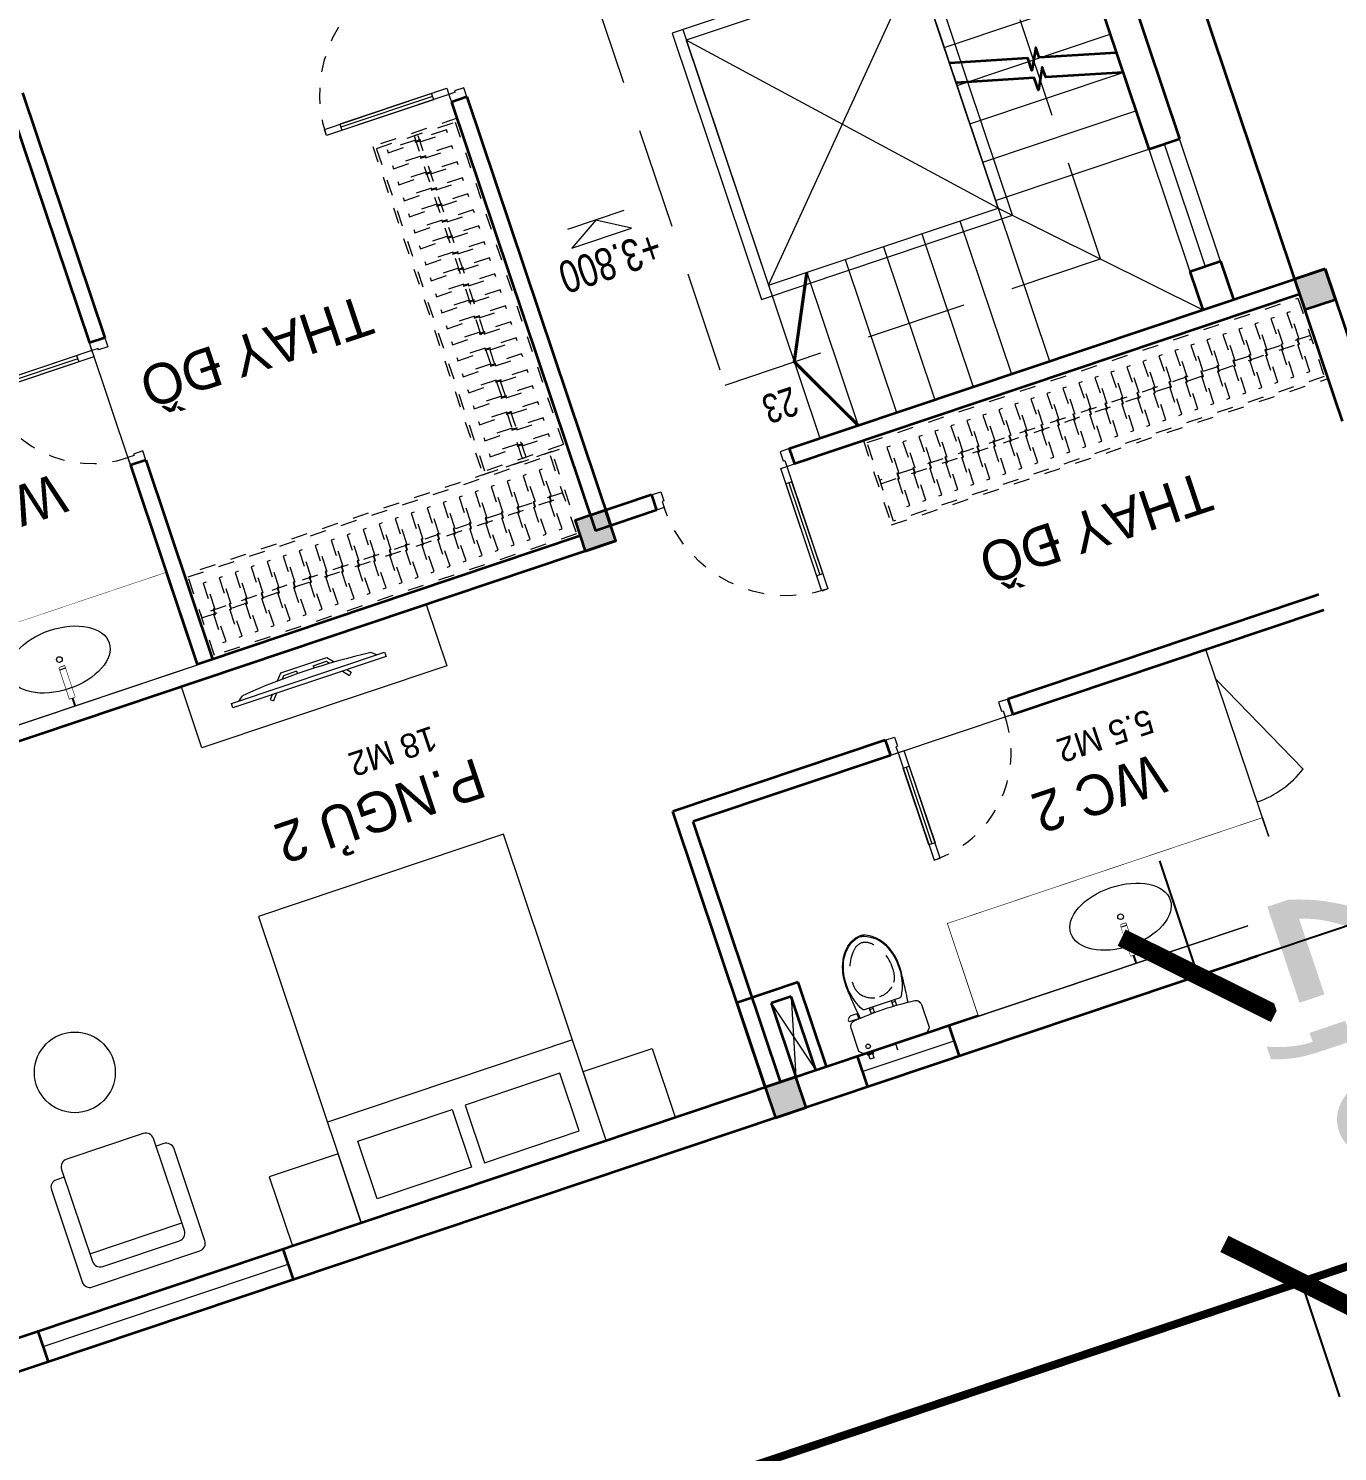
# Model space of a CAD drawing. Header units: metres. Extents: x 568336 to 569219, y 2065964 to 2066430.
# Drawn here: x 568510.35 to 568518.45, y 2066121.38 to 2066130.19 of the extents above; entities that cross this region are included whole.
import ezdxf

# ---------------------------------------------------------------- set-up
doc = ezdxf.new("R2010")
doc.units = ezdxf.units.M
for name, pattern in [('CENTER', [2, 1.25, -0.25, 0.25, -0.25]), ('DASHED', [0.75, 0.5, -0.25]), ('HIDDEN', [0.375, 0.25, -0.125]), ('HIDDEN2', [0.1875, 0.125, -0.0625]), ('X-5M-G-MB PHONGNGU$0$HIDDEN2', [0.1875, 0.125, -0.0625]), ('xref-thap C (mb tang 32-2)$0$HIDDEN', [0.375, 0.25, -0.125]), ('Xref-VCMT-BT3 - tuong bao$0$HIDDEN', [0.375, 0.25, -0.125])]:
    doc.linetypes.add(name, pattern=pattern)
doc.layers.get('0').update_dxf_attribs({"linetype": 'CONTINUOUS'})
doc.layers.get('DEFPOINTS').update_dxf_attribs({"linetype": 'CONTINUOUS'})
for name, color, linetype, lineweight in [('-CONCRETE', 1, 'CONTINUOUS', 35), ('-DOOR', 137, 'CONTINUOUS', 9), ('-FURNITURE', 46, 'CONTINUOUS', 9), ('-HIDE', 3, 'HIDDEN', 13), ('-KH', 143, 'CONTINUOUS', 13), ('-LINE1', 7, 'CONTINUOUS', 18), ('-RANH GIOI KHU DAT', 12, 'CENTER', 18), ('-TEXT', 7, 'CONTINUOUS', 15), ('-WALL', 4, 'CONTINUOUS', 35), ('Bighome_khuat', 251, 'DASHED', 5), ('TEXT25', 2, 'CONTINUOUS', 13)]:
    doc.layers.add(name, color=color, linetype=linetype, lineweight=lineweight)
doc.layers.add('LoLK', color=6, linetype='CONTINUOUS')
doc.styles.add('1', font='arial.ttf')
doc.styles.add('KTHUOC', font='', dxfattribs={"width": 0.8})
doc.styles.add('T1', font='', dxfattribs={"height": 200})
doc.styles.get('KTHUOC').set_extended_font_data('.VnArial NarrowH')
doc.styles.get('T1').set_extended_font_data('VNgeometric Light')
doc.dimstyles.new('tien', dxfattribs={"dimscale": 0, "dimtxt": 1.5, "dimasz": 0.75, "dimexe": 0.45, "dimexo": 0, "dimgap": 0.25, "dimtad": 1, "dimzin": 1, "dimtxsty": 'KTHUOC', "dimblk1": 'ARCHTICK', "dimblk2": 'ARCHTICK', "dimsah": 1, "dimcen": 1, "dimdle": 0.45, "dimclrd": 37, "dimclre": 37, "dimclrt": 7, "dimaunit": 1, "dimadec": 0, "dimazin": 0, "dimtfac": 1, "dimtix": 1, "dimtofl": 0, "dimtmove": 2, "dimatfit": 3, "dimldrblk": 'ARCHTICK', "dimfxl": 1, "dimtfill": 1, "dimtolj": 1, "dimtzin": 1, "dimarcsym": 0})

# ---------------------------------------------------------------- blocks, each defined once
blk = doc.blocks.new('*U88')
at = {"color": 251}
blk.add_line((-70, 100), (-70, 700), dxfattribs=at)
for points in [[(-50, 0), (-50, 800), (-90, 800), (-90, 0)], [(-50, 100), (-90, 100), (-90, 700), (-50, 700)], [(-900, -100), (-840, -100), (-840, -40), (-850, -40), (-850, 0), (-900, 0)], [(0, -100), (-60, -100), (-60, -40), (-50, -40), (-50, 0), (0, 0)]]:
    blk.add_lwpolyline(points, close=True)
at = {"layer": 'Bighome_khuat', "linetype": 'Xref-VCMT-BT3 - tuong bao$0$HIDDEN'}
blk.add_arc((-50, 0), 800, 90, 180, dxfattribs=at)
blk = doc.blocks.new('Sink_Cicle')
blk.add_lwpolyline([(17.5, -50), (-17.5, -50), (-17.5, -252.3), (17.5, -252.3)], close=True)
blk.add_circle((0, -300), 17.5)
at = {"layer": 'DEFPOINTS'}
blk.add_line((0, -100), (0, 0), dxfattribs=at)
blk.add_wipeout([(17.5, -50), (-17.5, -50), (-17.5, -252.3), (17.5, -252.3)])
at = {"layer": '-FURNITURE', "linetype": 'Continuous'}
blk.add_ellipse((0, -300), major_axis=(-325, 0), ratio=0.584615, dxfattribs=at)
blk.add_line((-17.5, -237.3), (17.5, -237.3))
blk = doc.blocks.new('*U191')
at = {"ltscale": 300}
blk.add_lwpolyline([(0, 0), (1600, 0), (1600, -600), (0, -600)], close=True, dxfattribs=at)
blk.add_wipeout([(0, 0), (1600, 0), (1600, -600), (0, -600)], dxfattribs=at)
blk.add_blockref('Sink_Cicle', (800, 0), dxfattribs=at)
blk = doc.blocks.new('*U96')
at = {"color": 251}
blk.add_line((-70, 100), (-70, 600), dxfattribs=at)
for points in [[(-50, 0), (-50, 700), (-90, 700), (-90, 0)], [(-50, 100), (-90, 100), (-90, 600), (-50, 600)], [(-800, -100), (-740, -100), (-740, -40), (-750, -40), (-750, 0), (-800, 0)], [(0, -100), (-60, -100), (-60, -40), (-50, -40), (-50, 0), (0, 0)]]:
    blk.add_lwpolyline(points, close=True)
at = {"layer": 'Bighome_khuat', "linetype": 'Xref-VCMT-BT3 - tuong bao$0$HIDDEN'}
blk.add_arc((-50, 0), 700, 90, 180, dxfattribs=at)
blk = doc.blocks.new('DANH COT')
at = {"layer": '-KH'}
blk.add_line((0, 0), (368.1, 0), dxfattribs=at)
blk.add_lwpolyline([(379.3, 117.8), (-11.2, 117.8), (184, 0)], close=True, dxfattribs=at)
blk.add_solid([(184, 0), (184, 117.8), (379.3, 117.8), (184, 0)], dxfattribs=at)
at = {"layer": '-TEXT', "style": '1', "width": 0.75}
blk.add_attdef('CAODO', (-142.1, 177.9), '', height=180, dxfattribs=at)
blk = doc.blocks.new('A$C32e20c34')
blk.add_line((657, 2050), (657, 450))
for points in [[(0, 2050), (450, 2050), (450, 2500), (0, 2500)], [(109, 1910), (485.5, 1910), (485.5, 1292.5), (109, 1292.5)], [(109, 590), (485.5, 590), (485.5, 1207.5), (109, 1207.5)], [(0, 450), (450, 450), (450, 0), (0, 0)]]:
    blk.add_lwpolyline(points, close=True)
blk.add_lwpolyline([(0, 2050), (2000, 2050), (2000, 450), (0, 450), (0, 2050)])
blk = doc.blocks.new('XR.MB.LM123$0$tvi 1')
blk.add_lwpolyline([(28.5, 0), (28.5, -1000), (0, -1000), (0, 0)], close=True)
for points in [[(28.5, -50.3), (52.4, -80.9)], [(-24.1, -235.6), (-39.1, -251.8)], [(0, -284.8), (-39.1, -251.8)], [(0, -256), (-24.1, -235.6)], [(69.7, -315.1), (111.2, -350.3), (111.2, -649.7), (69.7, -684.9)], [(89.1, -445.7), (89.1, -360), (70.9, -344.6)], [(89.1, -445.7), (73.5, -445.7)], [(89.1, -554.3), (89.1, -640), (70.9, -655.4)], [(89.1, -554.3), (73.5, -554.3)], [(0, -715.2), (-39.1, -748.2)], [(-24.1, -764.4), (-39.1, -748.2)], [(0, -744), (-24.1, -764.4)], [(28.5, -949.7), (52.4, -919.1)]]:
    blk.add_lwpolyline(points)
blk.add_arc((-4025.2, -500), 4099, 354.13109, 5.86891)
blk = doc.blocks.new('*U199')
at = {"linetype": 'X-5M-G-MB PHONGNGU$0$HIDDEN2'}
for points in [[(0, 600), (0, 0), (2618.5, 0), (2618.5, 600)], [(2598.5, 580), (2598.5, 20), (20, 20), (20, 580)], [(2598.5, 286.7), (2598.5, 313.1), (20, 313.1), (20, 286.7)], [(113.8, 319.2), (109.4, 319.2), (109.4, 280.4), (113.8, 280.4)], [(227.8, 319.2), (223.4, 319.2), (223.4, 280.4), (227.8, 280.4)], [(341.8, 319.2), (337.4, 319.2), (337.4, 280.4), (341.8, 280.4)], [(455.8, 319.2), (451.4, 319.2), (451.4, 280.4), (455.8, 280.4)], [(569.8, 319.2), (565.4, 319.2), (565.4, 280.4), (569.8, 280.4)], [(683.8, 319.2), (679.4, 319.2), (679.4, 280.4), (683.8, 280.4)], [(797.8, 319.2), (793.4, 319.2), (793.4, 280.4), (797.8, 280.4)], [(911.8, 319.2), (907.4, 319.2), (907.4, 280.4), (911.8, 280.4)], [(1025.8, 319.2), (1021.4, 319.2), (1021.4, 280.4), (1025.8, 280.4)], [(1139.8, 319.2), (1135.4, 319.2), (1135.4, 280.4), (1139.8, 280.4)], [(1253.8, 319.2), (1249.4, 319.2), (1249.4, 280.4), (1253.8, 280.4)], [(1367.8, 319.2), (1363.4, 319.2), (1363.4, 280.4), (1367.8, 280.4)], [(1481.8, 319.2), (1477.4, 319.2), (1477.4, 280.4), (1481.8, 280.4)], [(1595.8, 319.2), (1591.4, 319.2), (1591.4, 280.4), (1595.8, 280.4)], [(1709.8, 319.2), (1705.4, 319.2), (1705.4, 280.4), (1709.8, 280.4)], [(1823.8, 319.2), (1819.4, 319.2), (1819.4, 280.4), (1823.8, 280.4)], [(1937.8, 319.2), (1933.4, 319.2), (1933.4, 280.4), (1937.8, 280.4)], [(2051.8, 319.2), (2047.4, 319.2), (2047.4, 280.4), (2051.8, 280.4)], [(2165.8, 319.2), (2161.4, 319.2), (2161.4, 280.4), (2165.8, 280.4)], [(2279.8, 319.2), (2275.4, 319.2), (2275.4, 280.4), (2279.8, 280.4)], [(2393.8, 319.2), (2389.4, 319.2), (2389.4, 280.4), (2393.8, 280.4)], [(2507.8, 319.2), (2503.4, 319.2), (2503.4, 280.4), (2507.8, 280.4)]]:
    blk.add_lwpolyline(points, close=True, dxfattribs=at)
for points in [[(122.2, 313.1), (122.2, 515.2), (100.2, 515.2), (100.2, 313.1)], [(236.2, 313.1), (236.2, 515.2), (214.2, 515.2), (214.2, 313.1)], [(350.2, 313.1), (350.2, 515.2), (328.2, 515.2), (328.2, 313.1)], [(464.2, 313.1), (464.2, 515.2), (442.2, 515.2), (442.2, 313.1)], [(578.2, 313.1), (578.2, 515.2), (556.2, 515.2), (556.2, 313.1)], [(692.2, 313.1), (692.2, 515.2), (670.2, 515.2), (670.2, 313.1)], [(806.2, 313.1), (806.2, 515.2), (784.2, 515.2), (784.2, 313.1)], [(920.2, 313.1), (920.2, 515.2), (898.2, 515.2), (898.2, 313.1)], [(1034.2, 313.1), (1034.2, 515.2), (1012.2, 515.2), (1012.2, 313.1)], [(1148.2, 313.1), (1148.2, 515.2), (1126.2, 515.2), (1126.2, 313.1)], [(1262.2, 313.1), (1262.2, 515.2), (1240.2, 515.2), (1240.2, 313.1)], [(1376.2, 313.1), (1376.2, 515.2), (1354.2, 515.2), (1354.2, 313.1)], [(1490.2, 313.1), (1490.2, 515.2), (1468.2, 515.2), (1468.2, 313.1)], [(1604.2, 313.1), (1604.2, 515.2), (1582.2, 515.2), (1582.2, 313.1)], [(1718.2, 313.1), (1718.2, 515.2), (1696.2, 515.2), (1696.2, 313.1)], [(1832.2, 313.1), (1832.2, 515.2), (1810.2, 515.2), (1810.2, 313.1)], [(1946.2, 313.1), (1946.2, 515.2), (1924.2, 515.2), (1924.2, 313.1)], [(2060.2, 313.1), (2060.2, 515.2), (2038.2, 515.2), (2038.2, 313.1)], [(2174.2, 313.1), (2174.2, 515.2), (2152.2, 515.2), (2152.2, 313.1)], [(2288.2, 313.1), (2288.2, 515.2), (2266.2, 515.2), (2266.2, 313.1)], [(2402.2, 313.1), (2402.2, 515.2), (2380.2, 515.2), (2380.2, 313.1)], [(2516.2, 313.1), (2516.2, 515.2), (2494.2, 515.2), (2494.2, 313.1)], [(100.2, 286.7), (100.2, 92.1), (122.2, 92.1), (122.2, 286.7)], [(214.2, 286.7), (214.2, 92.1), (236.2, 92.1), (236.2, 286.7)], [(328.2, 286.7), (328.2, 92.1), (350.2, 92.1), (350.2, 286.7)], [(442.2, 286.7), (442.2, 92.1), (464.2, 92.1), (464.2, 286.7)], [(556.2, 286.7), (556.2, 92.1), (578.2, 92.1), (578.2, 286.7)], [(670.2, 286.7), (670.2, 92.1), (692.2, 92.1), (692.2, 286.7)], [(784.2, 286.7), (784.2, 92.1), (806.2, 92.1), (806.2, 286.7)], [(898.2, 286.7), (898.2, 92.1), (920.2, 92.1), (920.2, 286.7)], [(1012.2, 286.7), (1012.2, 92.1), (1034.2, 92.1), (1034.2, 286.7)], [(1126.2, 286.7), (1126.2, 92.1), (1148.2, 92.1), (1148.2, 286.7)], [(1240.2, 286.7), (1240.2, 92.1), (1262.2, 92.1), (1262.2, 286.7)], [(1354.2, 286.7), (1354.2, 92.1), (1376.2, 92.1), (1376.2, 286.7)], [(1468.2, 286.7), (1468.2, 92.1), (1490.2, 92.1), (1490.2, 286.7)], [(1582.2, 286.7), (1582.2, 92.1), (1604.2, 92.1), (1604.2, 286.7)], [(1696.2, 286.7), (1696.2, 92.1), (1718.2, 92.1), (1718.2, 286.7)], [(1810.2, 286.7), (1810.2, 92.1), (1832.2, 92.1), (1832.2, 286.7)], [(1924.2, 286.7), (1924.2, 92.1), (1946.2, 92.1), (1946.2, 286.7)], [(2038.2, 286.7), (2038.2, 92.1), (2060.2, 92.1), (2060.2, 286.7)], [(2152.2, 286.7), (2152.2, 92.1), (2174.2, 92.1), (2174.2, 286.7)], [(2266.2, 286.7), (2266.2, 92.1), (2288.2, 92.1), (2288.2, 286.7)], [(2380.2, 286.7), (2380.2, 92.1), (2402.2, 92.1), (2402.2, 286.7)], [(2494.2, 286.7), (2494.2, 92.1), (2516.2, 92.1), (2516.2, 286.7)]]:
    blk.add_lwpolyline(points, dxfattribs=at)
blk = doc.blocks.new('*U195')
at = {"linetype": 'X-5M-G-MB PHONGNGU$0$HIDDEN2'}
for points in [[(0, 600), (0, 0), (2338.8, 0), (2338.8, 600)], [(2318.8, 580), (2318.8, 20), (20, 20), (20, 580)], [(2318.8, 286.7), (2318.8, 313.1), (20, 313.1), (20, 286.7)], [(113.8, 319.2), (109.4, 319.2), (109.4, 280.4), (113.8, 280.4)], [(227.8, 319.2), (223.4, 319.2), (223.4, 280.4), (227.8, 280.4)], [(341.8, 319.2), (337.4, 319.2), (337.4, 280.4), (341.8, 280.4)], [(455.8, 319.2), (451.4, 319.2), (451.4, 280.4), (455.8, 280.4)], [(569.8, 319.2), (565.4, 319.2), (565.4, 280.4), (569.8, 280.4)], [(683.8, 319.2), (679.4, 319.2), (679.4, 280.4), (683.8, 280.4)], [(797.8, 319.2), (793.4, 319.2), (793.4, 280.4), (797.8, 280.4)], [(911.8, 319.2), (907.4, 319.2), (907.4, 280.4), (911.8, 280.4)], [(1025.8, 319.2), (1021.4, 319.2), (1021.4, 280.4), (1025.8, 280.4)], [(1139.8, 319.2), (1135.4, 319.2), (1135.4, 280.4), (1139.8, 280.4)], [(1253.8, 319.2), (1249.4, 319.2), (1249.4, 280.4), (1253.8, 280.4)], [(1367.8, 319.2), (1363.4, 319.2), (1363.4, 280.4), (1367.8, 280.4)], [(1481.8, 319.2), (1477.4, 319.2), (1477.4, 280.4), (1481.8, 280.4)], [(1595.8, 319.2), (1591.4, 319.2), (1591.4, 280.4), (1595.8, 280.4)], [(1709.8, 319.2), (1705.4, 319.2), (1705.4, 280.4), (1709.8, 280.4)], [(1823.8, 319.2), (1819.4, 319.2), (1819.4, 280.4), (1823.8, 280.4)], [(1937.8, 319.2), (1933.4, 319.2), (1933.4, 280.4), (1937.8, 280.4)], [(2051.8, 319.2), (2047.4, 319.2), (2047.4, 280.4), (2051.8, 280.4)], [(2165.8, 319.2), (2161.4, 319.2), (2161.4, 280.4), (2165.8, 280.4)], [(2279.8, 319.2), (2275.4, 319.2), (2275.4, 280.4), (2279.8, 280.4)]]:
    blk.add_lwpolyline(points, close=True, dxfattribs=at)
for points in [[(122.2, 313.1), (122.2, 515.2), (100.2, 515.2), (100.2, 313.1)], [(236.2, 313.1), (236.2, 515.2), (214.2, 515.2), (214.2, 313.1)], [(350.2, 313.1), (350.2, 515.2), (328.2, 515.2), (328.2, 313.1)], [(464.2, 313.1), (464.2, 515.2), (442.2, 515.2), (442.2, 313.1)], [(578.2, 313.1), (578.2, 515.2), (556.2, 515.2), (556.2, 313.1)], [(692.2, 313.1), (692.2, 515.2), (670.2, 515.2), (670.2, 313.1)], [(806.2, 313.1), (806.2, 515.2), (784.2, 515.2), (784.2, 313.1)], [(920.2, 313.1), (920.2, 515.2), (898.2, 515.2), (898.2, 313.1)], [(1034.2, 313.1), (1034.2, 515.2), (1012.2, 515.2), (1012.2, 313.1)], [(1148.2, 313.1), (1148.2, 515.2), (1126.2, 515.2), (1126.2, 313.1)], [(1262.2, 313.1), (1262.2, 515.2), (1240.2, 515.2), (1240.2, 313.1)], [(1376.2, 313.1), (1376.2, 515.2), (1354.2, 515.2), (1354.2, 313.1)], [(1490.2, 313.1), (1490.2, 515.2), (1468.2, 515.2), (1468.2, 313.1)], [(1604.2, 313.1), (1604.2, 515.2), (1582.2, 515.2), (1582.2, 313.1)], [(1718.2, 313.1), (1718.2, 515.2), (1696.2, 515.2), (1696.2, 313.1)], [(1832.2, 313.1), (1832.2, 515.2), (1810.2, 515.2), (1810.2, 313.1)], [(1946.2, 313.1), (1946.2, 515.2), (1924.2, 515.2), (1924.2, 313.1)], [(2060.2, 313.1), (2060.2, 515.2), (2038.2, 515.2), (2038.2, 313.1)], [(2174.2, 313.1), (2174.2, 515.2), (2152.2, 515.2), (2152.2, 313.1)], [(2288.2, 313.1), (2288.2, 515.2), (2266.2, 515.2), (2266.2, 313.1)], [(100.2, 286.7), (100.2, 92.1), (122.2, 92.1), (122.2, 286.7)], [(214.2, 286.7), (214.2, 92.1), (236.2, 92.1), (236.2, 286.7)], [(328.2, 286.7), (328.2, 92.1), (350.2, 92.1), (350.2, 286.7)], [(442.2, 286.7), (442.2, 92.1), (464.2, 92.1), (464.2, 286.7)], [(556.2, 286.7), (556.2, 92.1), (578.2, 92.1), (578.2, 286.7)], [(670.2, 286.7), (670.2, 92.1), (692.2, 92.1), (692.2, 286.7)], [(784.2, 286.7), (784.2, 92.1), (806.2, 92.1), (806.2, 286.7)], [(898.2, 286.7), (898.2, 92.1), (920.2, 92.1), (920.2, 286.7)], [(1012.2, 286.7), (1012.2, 92.1), (1034.2, 92.1), (1034.2, 286.7)], [(1126.2, 286.7), (1126.2, 92.1), (1148.2, 92.1), (1148.2, 286.7)], [(1240.2, 286.7), (1240.2, 92.1), (1262.2, 92.1), (1262.2, 286.7)], [(1354.2, 286.7), (1354.2, 92.1), (1376.2, 92.1), (1376.2, 286.7)], [(1468.2, 286.7), (1468.2, 92.1), (1490.2, 92.1), (1490.2, 286.7)], [(1582.2, 286.7), (1582.2, 92.1), (1604.2, 92.1), (1604.2, 286.7)], [(1696.2, 286.7), (1696.2, 92.1), (1718.2, 92.1), (1718.2, 286.7)], [(1810.2, 286.7), (1810.2, 92.1), (1832.2, 92.1), (1832.2, 286.7)], [(1924.2, 286.7), (1924.2, 92.1), (1946.2, 92.1), (1946.2, 286.7)], [(2038.2, 286.7), (2038.2, 92.1), (2060.2, 92.1), (2060.2, 286.7)], [(2152.2, 286.7), (2152.2, 92.1), (2174.2, 92.1), (2174.2, 286.7)], [(2266.2, 286.7), (2266.2, 92.1), (2288.2, 92.1), (2288.2, 286.7)]]:
    blk.add_lwpolyline(points, dxfattribs=at)
blk = doc.blocks.new('A$C5C575821')
at = {"layer": '-CONCRETE'}
h = blk.add_hatch(color=256, dxfattribs=at)
h.dxf.hatch_style = 1
h.paths.add_polyline_path([(0, 200), (0, 0), (200, 0), (200, 200)])
blk.add_lwpolyline([(0, 0), (200, 0), (200, 200), (0, 200)], close=True, dxfattribs=at)
blk = doc.blocks.new('A$C7d565662')
for p, q in [((750.9, 801), (50.1, 801)), ((0, 750.9), (0, 150.2)), ((801, 150.2), (801, 750.9)), ((100.1, 650.8), (100.1, 50.1)), ((650.8, 700.8), (150.2, 700.8)), ((700.8, 50.1), (700.8, 650.8)), ((700.8, 600.7), (100.1, 600.7)), ((50.1, 100.1), (100.1, 100.1)), ((700.8, 100.1), (750.9, 100.1)), ((150.2, 0), (650.8, 0))]:
    blk.add_line(p, q)
for centre, start, end in [((50.1, 750.9), 90, 180), ((750.9, 750.9), 0, 90), ((150.2, 650.8), 90, 180), ((650.8, 650.8), 0, 90), ((50.1, 150.2), 180, 270), ((750.9, 150.2), 270, 0), ((150.2, 50.1), 180, 270), ((650.8, 50.1), 270, 0)]:
    blk.add_arc(centre, 50.1, start, end)
blk = doc.blocks.new('*U201')
at = {"ltscale": 300}
blk.add_lwpolyline([(0, 0), (2055.7, 0), (2055.7, -600), (0, -600)], close=True, dxfattribs=at)
blk.add_wipeout([(0, 0), (2055.7, 0), (2055.7, -600), (0, -600)], dxfattribs=at)
blk.add_blockref('Sink_Cicle', (1027.9, 0), dxfattribs=at)
blk = doc.blocks.new('A$C18091ED7')
for p, q in [((0, -42.1), (0, 0)), ((146.1, -26.6), (179.2, -26.6)), ((146.1, -26.6), (146.1, -30.2)), ((146.1, -30.2), (165.8, -30.2)), ((153.1, -36.8), (146.1, -30.2)), ((152.3, 0), (152.3, -26.6)), ((152.3, 0), (179.2, 0)), ((153.1, -36.8), (165.8, -36.8)), ((153.1, -39.7), (153.1, -36.8)), ((153.1, -39.7), (178.4, -39.7)), ((153.1, -39.7), (178.4, -39.7)), ((153.1, -39.7), (153.1, -42.1)), ((185.4, -30.2), (165.8, -30.2)), ((178.4, -36.8), (165.8, -36.8)), ((185.4, -30.2), (178.4, -36.8)), ((178.4, -36.8), (178.4, -39.7)), ((178.4, -39.7), (178.4, -42.1)), ((179.2, 0), (179.2, -26.6)), ((179.2, -26.6), (185.4, -26.6)), ((185.4, -26.6), (185.4, -30.2)), ((165.4, -262), (165.4, -289.7)), ((167.9, -259.5), (228.1, -259.5)), ((230.6, -274.3), (230.6, -262)), ((-83.3, -267.4), (-83.3, -300)), ((-83.3, -278.5), (-83.3, -287.6)), ((-60.9, -290), (-83.3, -290)), ((-62.9, -265.4), (-81.3, -265.4)), ((-60.9, -267.4), (-60.9, -300)), ((60.9, -267.4), (60.9, -300)), ((60.9, -290), (83.3, -290)), ((62.9, -265.4), (81.3, -265.4)), ((83.3, -267.4), (83.3, -300)), ((83.3, -278.5), (83.3, -287.6)), ((167.9, -292.2), (206.7, -292.2))]:
    blk.add_line(p, q)
for points in [[(230, -218.5, -0.137407), (225.5, -234.6), (221.8, -240.7, -0.236081), (198.3, -255.5, -0.051961), (-198.3, -255.5, -0.236081), (-221.8, -240.7), (-225.5, -234.6, -0.137407), (-230, -218.5), (-230, -72, -0.198912), (-226.4, -63.2), (-208.9, -45.8, -0.198912), (-200.1, -42.1), (0, -42.1), (200.1, -42.1, -0.198912), (208.9, -45.8), (226.4, -63.2, -0.198912), (230, -72)], [(144.1, -619, -0.212405), (26.3, -734.5, -0.027685), (-0.6, -738.6, -0.022279), (-26.3, -734.5, -0.212405), (-144.1, -619, -0.142796), (-167.2, -428, -0.093005), (-127.9, -309.1, -0.256439), (-111.2, -300), (0, -300), (111.2, -300, -0.256439), (127.9, -309.1, -0.093005), (167.2, -428, -0.142796)]]:
    blk.add_lwpolyline(points, format="xyb", close=True)
at = {"linetype": 'xref-thap C (mb tang 32-2)$0$HIDDEN', "ltscale": 100}
blk.add_lwpolyline([(61, -669, -0.199031), (0, -698.8, -0.199031), (-61, -669, -0.218924), (-131.9, -478.3, -0.153791), (-112.5, -404, -0.236701), (0, -347.6, -0.236701), (112.5, -404, -0.153791), (131.9, -478.3, -0.218924)], format="xyb", close=True, dxfattribs=at)
blk.add_circle((165.8, -78.4), 13.9)
for centre, radius, start, end in [((167.9, -262), 2.47, 90, 180), ((-81.3, -267.4), 1.98, 90, 180), ((-62.9, -267.4), 1.98, 0, 90), ((62.9, -267.4), 1.98, 90, 180), ((81.3, -267.4), 1.98, 0, 90), ((167.9, -289.7), 2.47, 180, 270), ((206.7, -276.7), 15.5, 270, 306.46585), ((168.4, -224.8), 80.1, 306.46585, 320.31229), ((228.1, -274.3), 2.47, 320.31229, 0)]:
    blk.add_arc(centre, radius, start, end)
for points in [[(-155.6, -259.5), (-156.6, -267.3), (-164.3, -328.4), (-169.2, -385.1), (-183.7, -527.8), (-135.6, -679.1), (-50.3, -735.2), (-19.7, -741.1), (0, -743.7)], [(155.6, -259.5), (156.6, -267.3), (164.3, -328.4), (169.2, -385.1), (183.7, -527.8), (135.6, -679.1), (50.3, -735.2), (19.7, -741.1), (0, -743.7)]]:
    blk.add_open_spline(points, degree=3, knots=[130.613938, 130.613938, 130.613938, 130.613938, 152.852109, 311.129351, 417.703951, 561.383393, 697.692632, 710.812262, 710.812262, 710.812262, 710.812262])
blk = doc.blocks.new('*U200')
at = {"linetype": 'X-5M-G-MB PHONGNGU$0$HIDDEN2'}
for points in [[(0, 600), (0, 0), (3109.1, 0), (3109.1, 600)], [(3089.1, 580), (3089.1, 20), (20, 20), (20, 580)], [(3089.1, 286.7), (3089.1, 313.1), (20, 313.1), (20, 286.7)], [(113.8, 319.2), (109.4, 319.2), (109.4, 280.4), (113.8, 280.4)], [(227.8, 319.2), (223.4, 319.2), (223.4, 280.4), (227.8, 280.4)], [(341.8, 319.2), (337.4, 319.2), (337.4, 280.4), (341.8, 280.4)], [(455.8, 319.2), (451.4, 319.2), (451.4, 280.4), (455.8, 280.4)], [(569.8, 319.2), (565.4, 319.2), (565.4, 280.4), (569.8, 280.4)], [(683.8, 319.2), (679.4, 319.2), (679.4, 280.4), (683.8, 280.4)], [(797.8, 319.2), (793.4, 319.2), (793.4, 280.4), (797.8, 280.4)], [(911.8, 319.2), (907.4, 319.2), (907.4, 280.4), (911.8, 280.4)], [(1025.8, 319.2), (1021.4, 319.2), (1021.4, 280.4), (1025.8, 280.4)], [(1139.8, 319.2), (1135.4, 319.2), (1135.4, 280.4), (1139.8, 280.4)], [(1253.8, 319.2), (1249.4, 319.2), (1249.4, 280.4), (1253.8, 280.4)], [(1367.8, 319.2), (1363.4, 319.2), (1363.4, 280.4), (1367.8, 280.4)], [(1481.8, 319.2), (1477.4, 319.2), (1477.4, 280.4), (1481.8, 280.4)], [(1595.8, 319.2), (1591.4, 319.2), (1591.4, 280.4), (1595.8, 280.4)], [(1709.8, 319.2), (1705.4, 319.2), (1705.4, 280.4), (1709.8, 280.4)], [(1823.8, 319.2), (1819.4, 319.2), (1819.4, 280.4), (1823.8, 280.4)], [(1937.8, 319.2), (1933.4, 319.2), (1933.4, 280.4), (1937.8, 280.4)], [(2051.8, 319.2), (2047.4, 319.2), (2047.4, 280.4), (2051.8, 280.4)], [(2165.8, 319.2), (2161.4, 319.2), (2161.4, 280.4), (2165.8, 280.4)], [(2279.8, 319.2), (2275.4, 319.2), (2275.4, 280.4), (2279.8, 280.4)], [(2393.8, 319.2), (2389.4, 319.2), (2389.4, 280.4), (2393.8, 280.4)], [(2507.8, 319.2), (2503.4, 319.2), (2503.4, 280.4), (2507.8, 280.4)], [(2621.8, 319.2), (2617.4, 319.2), (2617.4, 280.4), (2621.8, 280.4)], [(2735.8, 319.2), (2731.4, 319.2), (2731.4, 280.4), (2735.8, 280.4)], [(2849.8, 319.2), (2845.4, 319.2), (2845.4, 280.4), (2849.8, 280.4)], [(2963.8, 319.2), (2959.4, 319.2), (2959.4, 280.4), (2963.8, 280.4)]]:
    blk.add_lwpolyline(points, close=True, dxfattribs=at)
for points in [[(122.2, 313.1), (122.2, 515.2), (100.2, 515.2), (100.2, 313.1)], [(236.2, 313.1), (236.2, 515.2), (214.2, 515.2), (214.2, 313.1)], [(350.2, 313.1), (350.2, 515.2), (328.2, 515.2), (328.2, 313.1)], [(464.2, 313.1), (464.2, 515.2), (442.2, 515.2), (442.2, 313.1)], [(578.2, 313.1), (578.2, 515.2), (556.2, 515.2), (556.2, 313.1)], [(692.2, 313.1), (692.2, 515.2), (670.2, 515.2), (670.2, 313.1)], [(806.2, 313.1), (806.2, 515.2), (784.2, 515.2), (784.2, 313.1)], [(920.2, 313.1), (920.2, 515.2), (898.2, 515.2), (898.2, 313.1)], [(1034.2, 313.1), (1034.2, 515.2), (1012.2, 515.2), (1012.2, 313.1)], [(1148.2, 313.1), (1148.2, 515.2), (1126.2, 515.2), (1126.2, 313.1)], [(1262.2, 313.1), (1262.2, 515.2), (1240.2, 515.2), (1240.2, 313.1)], [(1376.2, 313.1), (1376.2, 515.2), (1354.2, 515.2), (1354.2, 313.1)], [(1490.2, 313.1), (1490.2, 515.2), (1468.2, 515.2), (1468.2, 313.1)], [(1604.2, 313.1), (1604.2, 515.2), (1582.2, 515.2), (1582.2, 313.1)], [(1718.2, 313.1), (1718.2, 515.2), (1696.2, 515.2), (1696.2, 313.1)], [(1832.2, 313.1), (1832.2, 515.2), (1810.2, 515.2), (1810.2, 313.1)], [(1946.2, 313.1), (1946.2, 515.2), (1924.2, 515.2), (1924.2, 313.1)], [(2060.2, 313.1), (2060.2, 515.2), (2038.2, 515.2), (2038.2, 313.1)], [(2174.2, 313.1), (2174.2, 515.2), (2152.2, 515.2), (2152.2, 313.1)], [(2288.2, 313.1), (2288.2, 515.2), (2266.2, 515.2), (2266.2, 313.1)], [(2402.2, 313.1), (2402.2, 515.2), (2380.2, 515.2), (2380.2, 313.1)], [(2516.2, 313.1), (2516.2, 515.2), (2494.2, 515.2), (2494.2, 313.1)], [(2630.2, 313.1), (2630.2, 515.2), (2608.2, 515.2), (2608.2, 313.1)], [(2744.2, 313.1), (2744.2, 515.2), (2722.2, 515.2), (2722.2, 313.1)], [(2858.2, 313.1), (2858.2, 515.2), (2836.2, 515.2), (2836.2, 313.1)], [(2972.2, 313.1), (2972.2, 515.2), (2950.2, 515.2), (2950.2, 313.1)], [(100.2, 286.7), (100.2, 92.1), (122.2, 92.1), (122.2, 286.7)], [(214.2, 286.7), (214.2, 92.1), (236.2, 92.1), (236.2, 286.7)], [(328.2, 286.7), (328.2, 92.1), (350.2, 92.1), (350.2, 286.7)], [(442.2, 286.7), (442.2, 92.1), (464.2, 92.1), (464.2, 286.7)], [(556.2, 286.7), (556.2, 92.1), (578.2, 92.1), (578.2, 286.7)], [(670.2, 286.7), (670.2, 92.1), (692.2, 92.1), (692.2, 286.7)], [(784.2, 286.7), (784.2, 92.1), (806.2, 92.1), (806.2, 286.7)], [(898.2, 286.7), (898.2, 92.1), (920.2, 92.1), (920.2, 286.7)], [(1012.2, 286.7), (1012.2, 92.1), (1034.2, 92.1), (1034.2, 286.7)], [(1126.2, 286.7), (1126.2, 92.1), (1148.2, 92.1), (1148.2, 286.7)], [(1240.2, 286.7), (1240.2, 92.1), (1262.2, 92.1), (1262.2, 286.7)], [(1354.2, 286.7), (1354.2, 92.1), (1376.2, 92.1), (1376.2, 286.7)], [(1468.2, 286.7), (1468.2, 92.1), (1490.2, 92.1), (1490.2, 286.7)], [(1582.2, 286.7), (1582.2, 92.1), (1604.2, 92.1), (1604.2, 286.7)], [(1696.2, 286.7), (1696.2, 92.1), (1718.2, 92.1), (1718.2, 286.7)], [(1810.2, 286.7), (1810.2, 92.1), (1832.2, 92.1), (1832.2, 286.7)], [(1924.2, 286.7), (1924.2, 92.1), (1946.2, 92.1), (1946.2, 286.7)], [(2038.2, 286.7), (2038.2, 92.1), (2060.2, 92.1), (2060.2, 286.7)], [(2152.2, 286.7), (2152.2, 92.1), (2174.2, 92.1), (2174.2, 286.7)], [(2266.2, 286.7), (2266.2, 92.1), (2288.2, 92.1), (2288.2, 286.7)], [(2380.2, 286.7), (2380.2, 92.1), (2402.2, 92.1), (2402.2, 286.7)], [(2494.2, 286.7), (2494.2, 92.1), (2516.2, 92.1), (2516.2, 286.7)], [(2608.2, 286.7), (2608.2, 92.1), (2630.2, 92.1), (2630.2, 286.7)], [(2722.2, 286.7), (2722.2, 92.1), (2744.2, 92.1), (2744.2, 286.7)], [(2836.2, 286.7), (2836.2, 92.1), (2858.2, 92.1), (2858.2, 286.7)], [(2950.2, 286.7), (2950.2, 92.1), (2972.2, 92.1), (2972.2, 286.7)]]:
    blk.add_lwpolyline(points, dxfattribs=at)
blk = doc.blocks.new('BT2-T2.2')
at = {"layer": '-DOOR'}
for points in [[(568517.5371, 2066128.6875), (568517.7267, 2066128.7511), (568517.4721, 2066129.5095), (568517.2825, 2066129.4459)], [(568516.1088, 2066123.8302), (568515.54, 2066123.6392), (568515.4764, 2066123.8288), (568516.0452, 2066124.0198)], [(568511.9849, 2066122.4459), (568510.4681, 2066121.9368), (568510.4045, 2066122.1264), (568511.9213, 2066122.6355)]]:
    blk.add_lwpolyline(points, close=True, dxfattribs=at)
for points in [[(568517.3773, 2066129.4777), (568517.6319, 2066128.7193)], [(568510.9778, 2066127.4878), (568510.7233, 2066128.2463)], [(568516.4411, 2066125.9459), (568515.6827, 2066125.6913)], [(568515.5082, 2066123.734), (568516.077, 2066123.925)], [(568510.4363, 2066122.0316), (568511.9531, 2066122.5407)]]:
    blk.add_lwpolyline(points, dxfattribs=at)
at = {"layer": '-FURNITURE'}
for points in [[(568517.6989, 2066126.1622), (568518.238, 2066125.6067)], [(568515.0677, 2066124.198), (568515.0972, 2066123.7015)], [(568514.9444, 2066124.1566), (568515.2204, 2066123.7429)]]:
    blk.add_lwpolyline(points, dxfattribs=at)
blk.add_circle((568510.6332, 2066123.729), 0.25, dxfattribs=at)
blk.add_arc((568517.7626, 2066125.9726), 0.6, 288.55516, 322.41864, dxfattribs=at)
at = {"layer": '-HIDE', "ltscale": 10}
for points in [[(568514.9284, 2066128.6029), (568515.8412, 2066130.5971)], [(568516.3504, 2066129.0803), (568514.4192, 2066130.1198)]]:
    blk.add_lwpolyline(points, dxfattribs=at)
at = {"layer": '-KH', "linetype": 'HIDDEN2', "ltscale": 5}
blk.add_lwpolyline([(568513.8317, 2066130.45), (568514.6591, 2066127.9851), (568516.9835, 2066128.7654), (568516.1561, 2066131.2302)], close=True, dxfattribs=at)
at = {"layer": '-LINE1'}
for p, q in [((568515.523, 2066131.5451), (568516.6686, 2066128.1322)), ((568514.3969, 2066130.1861), (568515.2466, 2066127.6549)), ((568516.1134, 2066129.0007), (568516.4316, 2066128.0527)), ((568515.8764, 2066128.9211), (568516.1946, 2066127.9731)), ((568515.6394, 2066128.8416), (568515.9576, 2066127.8936)), ((568515.1654, 2066128.6825), (568515.4836, 2066127.7345)), ((568515.4024, 2066128.762), (568515.7206, 2066127.814))]:
    blk.add_line(p, q, dxfattribs=at)
for points in [[(568514.8843, 2066128.5143), (568516.439, 2066129.0362), (568515.8853, 2066130.6857), (568514.3306, 2066130.1638)], [(568514.9284, 2066128.6029), (568516.3504, 2066129.0803), (568515.8412, 2066130.5971), (568514.4192, 2066130.1198)]]:
    blk.add_lwpolyline(points, close=True, dxfattribs=at)
for points in [[(568516.0163, 2066130.0757), (568516.9643, 2066130.3939)], [(568516.0958, 2066129.8387), (568517.0438, 2066130.1569)], [(568516.1754, 2066129.6017), (568517.1234, 2066129.9199)], [(568516.2549, 2066129.3647), (568517.2029, 2066129.6829)], [(568516.3345, 2066129.1277), (568517.2825, 2066129.4459)], [(568516.3504, 2066129.0803), (568517.6166, 2066128.4505)]]:
    blk.add_lwpolyline(points, dxfattribs=at)
at = {"layer": '-LINE1', "const_width": 0.02}
blk.add_lwpolyline([(568515.4836, 2066127.7345), (568515.0875, 2066128.1289), (568515.1654, 2066128.6825)], dxfattribs=at)
at = {"layer": '-RANH GIOI KHU DAT', "linetype": 'HIDDEN', "ltscale": 10, "const_width": 0.05}
blk.add_lwpolyline([(568522.1474, 2066123.7475), (568505.3314, 2066118.1041), (568501.2287, 2066132.5568), (568504.6039, 2066138.9561), (568515.7843, 2066142.7082), (568522.1474, 2066123.7475)], dxfattribs=at)
at = {"layer": '-WALL'}
for p, q in [((568518.7901, 2066126.8399), (568516.2444, 2066134.424)), ((568516.9948, 2066130.9315), (568517.4721, 2066129.5095)), ((568516.8052, 2066130.8679), (568517.2825, 2066129.4459)), ((568510.3089, 2066129.7949), (568510.8181, 2066128.2781)), ((568513.0605, 2066129.7692), (568512.9657, 2066129.7373)), ((568512.9657, 2066129.7373), (568513.8567, 2066127.0829)), ((568513.0605, 2066129.7692), (568513.9515, 2066127.1147)), ((568510.2459, 2066129.6683), (568510.7233, 2066128.2463)), ((568515.057, 2066127.5913), (568518.375, 2066128.705)), ((568517.5371, 2066128.6875), (568517.6166, 2066128.4505)), ((568517.7267, 2066128.7511), (568517.8062, 2066128.5141)), ((568518.375, 2066128.705), (568519.6162, 2066125.0075)), ((568518.2173, 2066128.5466), (568515.0888, 2066127.4965)), ((568510.8181, 2066128.2781), (568510.7233, 2066128.2463)), ((568515.057, 2066127.5913), (568515.0888, 2066127.4965)), ((568511.0726, 2066127.5197), (568510.9778, 2066127.4878)), ((568515.1836, 2066127.5283), (568515.0888, 2066127.4965)), ((568514.2038, 2066127.3049), (568513.8249, 2066127.1777)), ((568514.2038, 2066127.3049), (568514.2356, 2066127.2101)), ((568514.2356, 2066127.2101), (568513.8567, 2066127.0829)), ((568513.7619, 2066127.0511), (568508.9267, 2066125.428)), ((568513.9833, 2066127.0199), (568508.9585, 2066125.3332)), ((568518.7901, 2066126.8399), (568516.4093, 2066126.0407)), ((568518.822, 2066126.7451), (568516.4411, 2066125.9459)), ((568516.4093, 2066126.0407), (568516.4411, 2066125.9459)), ((568515.6509, 2066125.7861), (568514.3348, 2066125.3443)), ((568515.6509, 2066125.7861), (568515.6827, 2066125.6913)), ((568515.6827, 2066125.6913), (568514.4614, 2066125.2814)), ((568514.9076, 2066123.6379), (568514.3348, 2066125.3443)), ((568515.0024, 2066123.6697), (568514.4614, 2066125.2814)), ((568515.2868, 2066123.7652), (568519.3629, 2066125.1334)), ((568519.6162, 2066125.0075), (568509.9464, 2066121.7616)), ((568515.1117, 2066124.2866), (568514.7325, 2066124.1593)), ((568515.2868, 2066123.7652), (568515.1117, 2066124.2866)), ((568515.0677, 2066124.198), (568514.9444, 2066124.1566)), ((568515.2204, 2066123.7429), (568515.0677, 2066124.198)), ((568514.7325, 2066124.1593), (568514.9076, 2066123.6379)), ((568514.9444, 2066124.1566), (568515.0972, 2066123.7015)), ((568516.0452, 2066124.0198), (568516.1088, 2066123.8302)), ((568515.4764, 2066123.8288), (568515.54, 2066123.6392)), ((568511.9213, 2066122.6355), (568511.9849, 2066122.4459)), ((568510.4045, 2066122.1264), (568510.4681, 2066121.9368))]:
    blk.add_line(p, q, dxfattribs=at)
for points in [[(568517.0825, 2066130.0416), (568516.6035, 2066130.0122), (568516.5825, 2066130.0747), (568516.5583, 2066129.9323), (568516.5329, 2066130.0079), (568516.049, 2066129.9782)], [(568517.1234, 2066129.9199), (568516.6443, 2066129.8905), (568516.6233, 2066129.953), (568516.5991, 2066129.8106), (568516.5738, 2066129.8862), (568516.0898, 2066129.8565)], [(568517.2825, 2066129.4459), (568517.4721, 2066129.5095)], [(568517.5371, 2066128.6875), (568517.7267, 2066128.7511)], [(568510.0724, 2066122.0149), (568515.2868, 2066123.7652)]]:
    blk.add_lwpolyline(points, dxfattribs=at)
at = {"layer": '-DOOR'}
for name, p, xscale, yscale, zscale, rotation in [('*U88', (568512.9657, 2066129.7373), -0.0009999999999999998, 0.0009999999999999998, 0.001, 108.555162962648), ('*U96', (568510.7233, 2066128.2463), 0.0009999999999999998, 0.0009999999999999998, 0.0009999999999999998, 108.555162962648), ('*U88', (568515.0888, 2066127.4965), -0.001, 0.001, 0.001, 198.555162962648)]:
    blk.add_blockref(name, p, dxfattribs=dict(at, xscale=xscale, yscale=yscale, zscale=zscale, rotation=rotation))
at = {"layer": '-FURNITURE', "extrusion": (0, 0, -1)}
for name, p, xscale, yscale, zscale, rotation in [('*U195', (-568513.6817, 2066127.6043), -0.0009166666666659743, 0.0009166666666659743, -0.0009166666666659743, 251.444837037352), ('*U200', (-568518.2173, 2066128.5466), -0.0009166666666659741, 0.0009166666666659741, -0.0009166666666659741, 161.444837037352), ('XR.MB.LM123$0$tvi 1', (-568511.612, 2066125.9861), -0.0009999999999999996, 0.0009999999999999996, 0.001, 251.4485267597604)]:
    blk.add_blockref(name, p, dxfattribs=dict(at, xscale=xscale, yscale=yscale, zscale=zscale, rotation=rotation))
at = {"layer": '-FURNITURE', "yscale": 0.001, "zscale": 0.001}
for name, p, xscale, rotation in [('A$C32e20c34', (568511.98, 2066122.6552), -0.001, 288.555162962648), ('A$C18091ED7', (568515.7268, 2066123.8684), 0.001, 198.555162962648), ('A$C7d565662', (568511.1996, 2066123.3985), 0.001, 198.555162962648)]:
    blk.add_blockref(name, p, dxfattribs=dict(at, xscale=xscale, rotation=rotation))
at = {"layer": '-WALL'}
ref = blk.add_blockref('DANH COT', (568514.0326, 2066129.0652), dxfattribs=dict(at, xscale=0.001, yscale=0.001, zscale=0.001, rotation=198.555162962648))
ref.add_attrib('CAODO', '+3.800', (568514.2239, 2066128.9417), dxfattribs={"layer": '-TEXT', "height": 0.2, "rotation": 198.55516, "style": '1', "width": 0.75})
at = {"layer": '-WALL', "xscale": 0.001, "yscale": 0.001, "zscale": 0.001, "rotation": 198.555162962648}
for p in [(568518.375, 2066128.705), (568513.9197, 2066127.2095), (568515.0972, 2066123.7015)]:
    blk.add_blockref('A$C5C575821', p, dxfattribs=at)
at = {"layer": '-TEXT', "color": 2}
for s, p in [('THAY ĐỒ', (568512.4224, 2066128.5469)), ('THAY ĐỒ', (568517.6185, 2066127.4538)), ('P.NGỦ 2', (568513.1177, 2066125.68))]:
    blk.add_text(s, height=0.25, rotation=198.55516, dxfattribs=at).set_placement(p)
at = {"layer": '-TEXT', "style": '1', "width": 0.75}
blk.add_text('23', height=0.17996, rotation=198.55516, dxfattribs=at).set_placement((568515.0722, 2066127.9783))
at = {"layer": 'TEXT25', "style": 'T1'}
for s, p in [('5.5 M2', (568517.2806, 2066125.9803)), ('18 M2', (568512.8432, 2066125.8766))]:
    blk.add_text(s, height=0.15, rotation=198.55516, dxfattribs=at).set_placement(p)
at = {"layer": '-FURNITURE', "extrusion": (0, 0, -1), "xscale": -0.001, "yscale": 0.001, "zscale": -0.001, "rotation": 161.444837037352}
for name, p in [('*U191', (-568511.3915, 2066126.2554)), ('*U201', (-568518.1778, 2066124.7356))]:
    blk.add_blockref(name, p, dxfattribs=at)
at = {"layer": '-FURNITURE'}
blk.add_line((568518.1778, 2066124.7356), (568517.6368, 2066126.3472), dxfattribs=at)
blk.add_lwpolyline([(568511.42, 2066125.7376), (568511.2927, 2066126.1168), (568512.8095, 2066126.6259), (568512.9368, 2066126.2467)], close=True, dxfattribs=at)
at = {"layer": '-WALL'}
for p, q in [((568510.9778, 2066127.4878), (568511.3915, 2066126.2554)), ((568511.0726, 2066127.5197), (568511.4863, 2066126.2872))]:
    blk.add_line(p, q, dxfattribs=at)
at = {"layer": '-DOOR', "xscale": 0.001, "yscale": 0.001, "zscale": 0.001, "rotation": 198.555162962648}
blk.add_blockref('*U96', (568515.6827, 2066125.6913), dxfattribs=at)
at = {"layer": '-FURNITURE', "extrusion": (0, 0, -1), "xscale": -0.0009166666666659741, "yscale": 0.0009166666666659741, "zscale": -0.0009166666666659741, "rotation": 161.444837037352}
blk.add_blockref('*U199', (-568513.5869, 2066127.5725), dxfattribs=at)
at = {"layer": '-TEXT', "color": 2}
for s, p in [('WC MT', (568510.5232, 2066127.4433)), ('WC 2', (568517.3296, 2066125.7081))]:
    blk.add_text(s, height=0.25, rotation=198.55516, dxfattribs=at).set_placement(p)
blk = doc.blocks.new('BT2-T2.3')
at = {"layer": '-RANH GIOI KHU DAT', "linetype": 'HIDDEN', "ltscale": 10, "const_width": 0.05}
blk.add_lwpolyline([(568522.1481, 2066123.7477), (568505.3314, 2066118.1041), (568509.4337, 2066103.6528), (568515.5393, 2066100.4336), (568528.5106, 2066104.7867), (568522.1481, 2066123.7477)], dxfattribs=at)
blk = doc.blocks.new('_ArchTick')
at = {"color": 0, "linetype": 'ByBlock', "const_width": 0.15}
blk.add_lwpolyline([(-0.5, -0.5), (0.5, 0.5)], dxfattribs=at)
blk = doc.blocks.new('*D254')
at = {"color": 37, "lineweight": -2, "transparency": 16777216}
for p, q in [((568521.5112, 2066125.6434), (568521.1197, 2066126.8099)), ((568521.2629, 2066126.3833), (568521.9739, 2066126.6219)), ((568519.6162, 2066125.0075), (568519.2247, 2066126.174)), ((568519.3679, 2066125.7473), (568518.6569, 2066125.5087))]:
    blk.add_line(p, q, dxfattribs=at)
at = {"layer": 'DEFPOINTS', "color": 0, "transparency": 16777216}
for p in [(568521.5112, 2066125.6434), (568519.6162, 2066125.0075)]:
    blk.add_point(p, dxfattribs=at)
at = {"color": 37, "lineweight": -2, "transparency": 16777216, "xscale": 0.75, "yscale": 0.75, "zscale": 0.75}
for p, rotation in [((568521.2629, 2066126.3833), 198.5514997288726), ((568519.3679, 2066125.7473), 18.55149972887263)]:
    blk.add_blockref('_ArchTick', p, dxfattribs=dict(at, rotation=rotation))
at = {"color": 7, "transparency": 16777216, "insert": (568519.949, 2066127.1569), "char_height": 1.5, "attachment_point": 5, "rotation": 18.5515, "style": 'KTHUOC', "bg_fill": 3, "box_fill_scale": 1.1, "bg_fill_color": 256, "bg_fill_true_color": 13158600, "bg_fill_transparency": 0}
blk.add_mtext('\\A1;2,00 ', dxfattribs=at)
at = {"layer": 'DEFPOINTS', "color": 0, "transparency": 16777216}
blk.add_point((568521.2629, 2066126.3833), dxfattribs=at)
blk = doc.blocks.new('*D255')
at = {"color": 37, "lineweight": -2, "transparency": 16777216}
for p, q in [((568519.6162, 2066125.0075), (568517.1626, 2066124.184)), ((568517.5892, 2066124.3272), (568517.3506, 2066125.0382)), ((568520.2525, 2066123.1115), (568517.7988, 2066122.2881)), ((568518.2255, 2066122.4313), (568518.4641, 2066121.7202))]:
    blk.add_line(p, q, dxfattribs=at)
at = {"color": 37, "lineweight": -2, "transparency": 16777216, "xscale": 0.75, "yscale": 0.75, "zscale": 0.75}
for p, rotation in [((568517.5892, 2066124.3272), 288.5514997305537), ((568518.2255, 2066122.4313), 108.5514997305537)]:
    blk.add_blockref('_ArchTick', p, dxfattribs=dict(at, rotation=rotation))
at = {"color": 7, "transparency": 16777216, "insert": (568518.9989, 2066123.7456), "char_height": 1.5, "attachment_point": 5, "rotation": 288.5515, "style": 'KTHUOC', "bg_fill": 3, "box_fill_scale": 1.1, "bg_fill_color": 256, "bg_fill_true_color": 13158600, "bg_fill_transparency": 0}
blk.add_mtext('\\A1;2,00 ', dxfattribs=at)
at = {"layer": 'DEFPOINTS', "color": 0, "transparency": 16777216}
for p in [(568519.6162, 2066125.0075), (568520.2525, 2066123.1115), (568518.2255, 2066122.4313)]:
    blk.add_point(p, dxfattribs=at)

msp = doc.modelspace()

# ---------------------------------------------------------------- block references
at = {"layer": 'LoLK'}
msp.add_blockref('BT2-T2.2', (0, 0), dxfattribs=at)

# ---------------------------------------------------------------- next in the draw order: block references
msp.add_blockref('BT2-T2.3', (0, 0), dxfattribs=at)

# ---------------------------------------------------------------- next in the draw order: dimensions: what is measured, and where the dimension line sits
dim = msp.add_aligned_dim(p1=(568519.6162, 2066125.0075), p2=(568521.5112, 2066125.6434), distance=0.7804, dimstyle='tien', override={"dimscale": 1, "dimpost": ' '})
dim.commit()
dim.dimension.update_dxf_attribs({"geometry": '*D254', "text_midpoint": (568519.949, 2066127.1569)})

# ---------------------------------------------------------------- next in the draw order: dimensions: what is measured, and where the dimension line sits
dim = msp.add_aligned_dim(p1=(568519.6162, 2066125.0075), p2=(568520.2525, 2066123.1115), distance=-2.1381, dimstyle='tien', override={"dimscale": 1, "dimpost": ' '})
dim.commit()
dim.dimension.update_dxf_attribs({"geometry": '*D255', "text_midpoint": (568518.9989, 2066123.7456)})

# ---------------------------------------------------------------- next in the draw order: linework, layer by layer
for p, q in [((568680.0786, 2066178.858), (568504.6951, 2066120.0002)), ((568680.7149, 2066176.9619), (568505.3314, 2066118.1041))]:
    msp.add_line(p, q)

doc.saveas('drawing.dxf')
